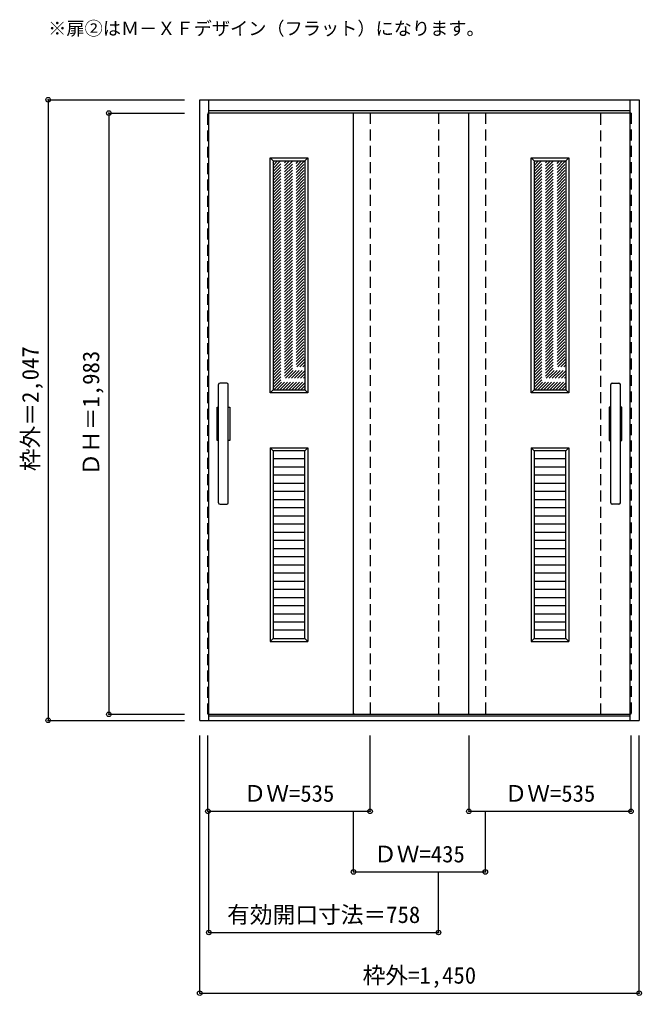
# Model space of a CAD drawing. Units: millimetres, scale not verified. Extents: x -1282 to 770, y -1951 to 1268.
import ezdxf
from ezdxf.enums import TextEntityAlignment as Align

# ---------------------------------------------------------------- set-up
doc = ezdxf.new("R2010")
doc.units = ezdxf.units.MM
doc.header["$LTSCALE"] = 30
doc.header["$PDMODE"] = 32
doc.header["$PDSIZE"] = 15
doc.linetypes.add('DASHED1', pattern=[1.8, 1.2, -0.6])
for name, color, linetype in [('0-0', 4, 'DASHED1'), ('0-1_寸法', 7, 'Continuous'), ('0-2_文字', 7, 'Continuous')]:
    doc.layers.add(name, color=color, linetype=linetype)
doc.styles.add('ＭＳ ゴシック', font='')
doc.styles.get('ＭＳ ゴシック').set_extended_font_data('MS Gothic')

msp = doc.modelspace()

# ---------------------------------------------------------------- linework, layer by layer
at = {"layer": '0-0', "color": 3, "linetype": 'Continuous'}
for p, q in [((-687.36, -1043.86), (-687.36, 1003.14)), ((-687.36, 1003.14), (762.64, 1003.14)), ((-657.36, -1043.86), (-657.36, 1003.14)), ((732.64, -1043.86), (732.64, 1003.14)), ((762.64, 1003.14), (762.64, -1043.86)), ((-657.36, 967.14), (732.64, 967.14)), ((732.64, 959.14), (-660.36, 959.14)), ((-179.86, -1023.86), (-179.86, 959.14)), ((200.64, -1023.86), (200.64, 959.14)), ((-445.36, 801.14), (-340.36, 801.14)), ((-445.36, 801.14), (-445.36, 46.14)), ((-340.36, 801.14), (-340.36, 46.14)), ((415.64, 801.14), (520.64, 801.14)), ((415.64, 801.14), (415.64, 46.14)), ((520.64, 801.14), (520.64, 46.14)), ((-598.36, 68.64), (-620.36, 68.64)), ((673.64, 68.64), (695.64, 68.64)), ((-625.36, -326.36), (-625.36, 63.64)), ((-593.36, -326.36), (-593.36, 63.64)), ((-445.36, 46.14), (-340.36, 46.14)), ((415.64, 46.14), (520.64, 46.14)), ((668.64, -326.36), (668.64, 63.64)), ((700.64, -326.36), (700.64, 63.64)), ((-630.36, -121.36), (-630.36, -11.36)), ((-630.36, -11.36), (-625.36, -11.36)), ((-593.36, -11.36), (-588.36, -11.36)), ((-588.36, -11.36), (-588.36, -121.36)), ((663.64, -11.36), (663.64, -121.36)), ((668.64, -11.36), (663.64, -11.36)), ((705.64, -11.36), (700.64, -11.36)), ((705.64, -121.36), (705.64, -11.36)), ((-625.36, -121.36), (-630.36, -121.36)), ((-588.36, -121.36), (-593.36, -121.36)), ((663.64, -121.36), (668.64, -121.36)), ((700.64, -121.36), (705.64, -121.36)), ((-445.36, -154.86), (-445.36, -773.86)), ((-340.36, -154.86), (-445.36, -154.86)), ((-340.36, -773.86), (-340.36, -154.86)), ((415.64, -154.86), (415.64, -773.86)), ((520.64, -154.86), (415.64, -154.86)), ((520.64, -773.86), (520.64, -154.86)), ((-340.36, -181.78), (-445.36, -181.78)), ((520.64, -181.78), (415.64, -181.78)), ((-340.36, -208.69), (-445.36, -208.69)), ((520.64, -208.69), (415.64, -208.69)), ((-340.36, -235.6), (-445.36, -235.6)), ((520.64, -235.6), (415.64, -235.6)), ((-340.36, -262.52), (-445.36, -262.52)), ((-340.36, -289.43), (-445.36, -289.43)), ((520.64, -262.52), (415.64, -262.52)), ((520.64, -289.43), (415.64, -289.43)), ((-340.36, -316.34), (-445.36, -316.34)), ((520.64, -316.34), (415.64, -316.34)), ((-620.36, -331.36), (-598.36, -331.36)), ((-340.36, -343.25), (-445.36, -343.25)), ((520.64, -343.25), (415.64, -343.25)), ((695.64, -331.36), (673.64, -331.36)), ((-340.36, -370.17), (-445.36, -370.17)), ((520.64, -370.17), (415.64, -370.17)), ((-340.36, -397.08), (-445.36, -397.08)), ((520.64, -397.08), (415.64, -397.08)), ((-340.36, -423.99), (-445.36, -423.99)), ((520.64, -423.99), (415.64, -423.99)), ((-340.36, -450.91), (-445.36, -450.91)), ((-340.36, -477.82), (-445.36, -477.82)), ((520.64, -450.91), (415.64, -450.91)), ((520.64, -477.82), (415.64, -477.82)), ((-340.36, -504.73), (-445.36, -504.73)), ((520.64, -504.73), (415.64, -504.73)), ((-340.36, -531.65), (-445.36, -531.65)), ((520.64, -531.65), (415.64, -531.65)), ((-340.36, -558.56), (-445.36, -558.56)), ((520.64, -558.56), (415.64, -558.56)), ((-340.36, -585.47), (-445.36, -585.47)), ((520.64, -585.47), (415.64, -585.47)), ((-340.36, -612.39), (-445.36, -612.39)), ((-340.36, -639.3), (-445.36, -639.3)), ((520.64, -612.39), (415.64, -612.39)), ((520.64, -639.3), (415.64, -639.3)), ((-340.36, -666.21), (-445.36, -666.21)), ((520.64, -666.21), (415.64, -666.21)), ((-340.36, -693.12), (-445.36, -693.12)), ((520.64, -693.12), (415.64, -693.12)), ((-340.36, -720.04), (-445.36, -720.04)), ((520.64, -720.04), (415.64, -720.04)), ((-340.36, -746.95), (-445.36, -746.95)), ((520.64, -746.95), (415.64, -746.95)), ((-445.36, -773.86), (-340.36, -773.86)), ((415.64, -773.86), (520.64, -773.86)), ((-657.36, -1023.86), (732.64, -1023.86)), ((-657.36, -1028.86), (732.64, -1028.86)), ((-687.36, -1043.86), (-657.36, -1043.86)), ((-657.36, -1043.86), (732.64, -1043.86)), ((732.64, -1043.86), (762.64, -1043.86))]:
    msp.add_line(p, q, dxfattribs=at)
at = {"layer": '0-0'}
for p, q in [((-660.36, -1023.86), (-660.36, 959.14)), ((-125.36, 959.14), (-125.36, -1023.86)), ((255.14, 959.14), (255.14, -1023.86)), ((735.64, 959.14), (732.64, 959.14)), ((735.64, 959.14), (735.64, -1023.86)), ((-445.36, 697.14), (-341.35, 801.14)), ((-445.36, 707.04), (-351.25, 801.14)), ((-445.36, 716.94), (-361.15, 801.14)), ((-445.36, 726.83), (-371.05, 801.14)), ((-445.36, 736.73), (-380.95, 801.14)), ((-445.36, 746.63), (-390.85, 801.14)), ((-445.36, 756.53), (-400.75, 801.14)), ((-445.36, 766.43), (-410.65, 801.14)), ((-445.36, 776.33), (-420.55, 801.14)), ((-445.36, 786.23), (-430.45, 801.14)), ((-445.36, 796.13), (-440.35, 801.14)), ((-445.36, 687.24), (-340.36, 792.24)), ((-445.36, 677.34), (-340.36, 782.34)), ((415.64, 697.14), (519.65, 801.14)), ((415.64, 707.04), (509.75, 801.14)), ((415.64, 716.94), (499.85, 801.14)), ((415.64, 726.83), (489.95, 801.14)), ((415.64, 736.73), (480.05, 801.14)), ((415.64, 746.63), (470.15, 801.14)), ((415.64, 756.53), (460.25, 801.14)), ((415.64, 766.43), (450.35, 801.14)), ((415.64, 776.33), (440.45, 801.14)), ((415.64, 786.23), (430.55, 801.14)), ((415.64, 796.13), (420.65, 801.14)), ((415.64, 687.24), (520.64, 792.24)), ((415.64, 677.34), (520.64, 782.34)), ((-445.36, 667.44), (-340.36, 772.44)), ((-445.36, 657.54), (-340.36, 762.54)), ((-445.36, 647.64), (-340.36, 752.64)), ((-445.36, 637.74), (-340.36, 742.74)), ((415.64, 667.44), (520.64, 772.44)), ((415.64, 657.54), (520.64, 762.54)), ((415.64, 647.64), (520.64, 752.64)), ((415.64, 637.74), (520.64, 742.74)), ((-445.36, 627.84), (-340.36, 732.84)), ((-445.36, 617.94), (-340.36, 722.94)), ((-445.36, 608.04), (-340.36, 713.04)), ((415.64, 627.84), (520.64, 732.84)), ((415.64, 617.94), (520.64, 722.94)), ((415.64, 608.04), (520.64, 713.04)), ((-445.36, 598.14), (-340.36, 703.14)), ((-445.36, 588.24), (-340.36, 693.24)), ((-445.36, 578.34), (-340.36, 683.34)), ((415.64, 598.14), (520.64, 703.14)), ((415.64, 588.24), (520.64, 693.24)), ((415.64, 578.34), (520.64, 683.34)), ((-445.36, 568.44), (-340.36, 673.44)), ((-445.36, 558.54), (-340.36, 663.54)), ((-445.36, 548.64), (-340.36, 653.64)), ((415.64, 568.44), (520.64, 673.44)), ((415.64, 558.54), (520.64, 663.54)), ((415.64, 548.64), (520.64, 653.64)), ((-445.36, 538.74), (-340.36, 643.74)), ((-445.36, 528.85), (-340.36, 633.84)), ((-445.36, 518.95), (-340.36, 623.95)), ((-445.36, 509.05), (-340.36, 614.05)), ((415.64, 538.74), (520.64, 643.74)), ((415.64, 528.85), (520.64, 633.84)), ((415.64, 518.95), (520.64, 623.95)), ((415.64, 509.05), (520.64, 614.05)), ((-445.36, 499.15), (-340.36, 604.15)), ((-445.36, 489.25), (-340.36, 594.25)), ((-445.36, 479.35), (-340.36, 584.35)), ((415.64, 499.15), (520.64, 604.15)), ((415.64, 489.25), (520.64, 594.25)), ((415.64, 479.35), (520.64, 584.35)), ((-445.36, 469.45), (-340.36, 574.45)), ((-445.36, 459.55), (-340.36, 564.55)), ((-445.36, 449.65), (-340.36, 554.65)), ((415.64, 469.45), (520.64, 574.45)), ((415.64, 459.55), (520.64, 564.55)), ((415.64, 449.65), (520.64, 554.65)), ((-445.36, 439.75), (-340.36, 544.75)), ((-445.36, 429.85), (-340.36, 534.85)), ((-445.36, 419.95), (-340.36, 524.95)), ((-445.36, 410.05), (-340.36, 515.05)), ((415.64, 439.75), (520.64, 544.75)), ((415.64, 429.85), (520.64, 534.85)), ((415.64, 419.95), (520.64, 524.95)), ((415.64, 410.05), (520.64, 515.05)), ((-445.36, 400.15), (-340.36, 505.15)), ((-445.36, 390.25), (-340.36, 495.25)), ((-445.36, 380.35), (-340.36, 485.35)), ((415.64, 400.15), (520.64, 505.15)), ((415.64, 390.25), (520.64, 495.25)), ((415.64, 380.35), (520.64, 485.35)), ((-445.36, 370.45), (-340.36, 475.45)), ((-445.36, 360.55), (-340.36, 465.55)), ((-445.36, 350.65), (-340.36, 455.65)), ((415.64, 370.45), (520.64, 475.45)), ((415.64, 360.55), (520.64, 465.55)), ((415.64, 350.65), (520.64, 455.65)), ((-445.36, 340.75), (-340.36, 445.75)), ((-445.36, 330.86), (-340.36, 435.85)), ((-445.36, 320.96), (-340.36, 425.96)), ((415.64, 340.75), (520.64, 445.75)), ((415.64, 330.86), (520.64, 435.85)), ((415.64, 320.96), (520.64, 425.96)), ((-445.36, 311.06), (-340.36, 416.06)), ((-445.36, 301.16), (-340.36, 406.16)), ((-445.36, 291.26), (-340.36, 396.26)), ((-445.36, 281.36), (-340.36, 386.36)), ((415.64, 311.06), (520.64, 416.06)), ((415.64, 301.16), (520.64, 406.16)), ((415.64, 291.26), (520.64, 396.26)), ((415.64, 281.36), (520.64, 386.36)), ((-445.36, 271.46), (-340.36, 376.46)), ((-445.36, 261.56), (-340.36, 366.56)), ((-445.36, 251.66), (-340.36, 356.66)), ((415.64, 271.46), (520.64, 376.46)), ((415.64, 261.56), (520.64, 366.56)), ((415.64, 251.66), (520.64, 356.66)), ((-445.36, 241.76), (-340.36, 346.76)), ((-445.36, 231.86), (-340.36, 336.86)), ((-445.36, 221.96), (-340.36, 326.96)), ((415.64, 241.76), (520.64, 346.76)), ((415.64, 231.86), (520.64, 336.86)), ((415.64, 221.96), (520.64, 326.96)), ((-445.36, 212.06), (-340.36, 317.06)), ((-445.36, 202.16), (-340.36, 307.16)), ((-445.36, 192.26), (-340.36, 297.26)), ((415.64, 212.06), (520.64, 317.06)), ((415.64, 202.16), (520.64, 307.16)), ((415.64, 192.26), (520.64, 297.26)), ((-445.36, 182.36), (-340.36, 287.36)), ((-445.36, 172.46), (-340.36, 277.46)), ((-445.36, 162.56), (-340.36, 267.56)), ((-445.36, 152.66), (-340.36, 257.66)), ((415.64, 182.36), (520.64, 287.36)), ((415.64, 172.46), (520.64, 277.46)), ((415.64, 162.56), (520.64, 267.56)), ((415.64, 152.66), (520.64, 257.66)), ((-445.36, 142.76), (-340.36, 247.76)), ((-445.36, 132.87), (-340.36, 237.86)), ((-445.36, 122.97), (-340.36, 227.97)), ((415.64, 142.76), (520.64, 247.76)), ((415.64, 132.87), (520.64, 237.86)), ((415.64, 122.97), (520.64, 227.97)), ((-445.36, 113.07), (-340.36, 218.07)), ((-445.36, 103.17), (-340.36, 208.17)), ((-445.36, 93.27), (-340.36, 198.27)), ((415.64, 113.07), (520.64, 218.07)), ((415.64, 103.17), (520.64, 208.17)), ((415.64, 93.27), (520.64, 198.27)), ((-445.36, 83.37), (-340.36, 188.37)), ((-445.36, 73.47), (-340.36, 178.47)), ((-445.36, 63.57), (-340.36, 168.57)), ((415.64, 83.37), (520.64, 188.37)), ((415.64, 73.47), (520.64, 178.47)), ((415.64, 63.57), (520.64, 168.57)), ((-445.36, 53.67), (-340.36, 158.67)), ((-442.99, 46.14), (-340.36, 148.77)), ((-433.09, 46.14), (-340.36, 138.87)), ((-423.19, 46.14), (-340.36, 128.97)), ((415.64, 53.67), (520.64, 158.67)), ((418.01, 46.14), (520.64, 148.77)), ((427.91, 46.14), (520.64, 138.87)), ((437.81, 46.14), (520.64, 128.97)), ((-413.29, 46.14), (-340.36, 119.07)), ((-403.39, 46.14), (-340.36, 109.17)), ((-393.49, 46.14), (-340.36, 99.27)), ((447.71, 46.14), (520.64, 119.07)), ((457.61, 46.14), (520.64, 109.17)), ((467.51, 46.14), (520.64, 99.27)), ((-383.59, 46.14), (-340.36, 89.37)), ((-373.69, 46.14), (-340.36, 79.47)), ((-363.79, 46.14), (-340.36, 69.57)), ((477.41, 46.14), (520.64, 89.37)), ((487.31, 46.14), (520.64, 79.47)), ((497.21, 46.14), (520.64, 69.57)), ((-353.89, 46.14), (-340.36, 59.67)), ((-343.99, 46.14), (-340.36, 49.77)), ((507.11, 46.14), (520.64, 59.67)), ((517.01, 46.14), (520.64, 49.77)), ((-657.36, -1023.86), (-660.36, -1023.86)), ((-176.86, -1023.86), (-179.86, -1023.86)), ((735.64, -1023.86), (732.64, -1023.86))]:
    msp.add_line(p, q, dxfattribs=at)
at = {"layer": '0-0', "color": 7, "linetype": 'Continuous'}
for p, q in [((-455.36, 811.14), (-445.36, 801.14)), ((-455.36, 811.14), (-330.36, 811.14)), ((-330.36, 811.14), (-340.36, 801.14)), ((-330.36, 811.14), (-330.36, 36.14)), ((405.64, 811.14), (415.64, 801.14)), ((405.64, 811.14), (530.64, 811.14)), ((530.64, 811.14), (520.64, 801.14)), ((530.64, 811.14), (530.64, 36.14)), ((-445.36, 46.14), (-455.36, 36.14)), ((-340.36, 46.14), (-330.36, 36.14)), ((415.64, 46.14), (405.64, 36.14)), ((520.64, 46.14), (530.64, 36.14)), ((-455.36, -144.86), (-455.36, -783.86)), ((-455.36, -144.86), (-445.36, -154.86)), ((-455.36, -144.86), (-330.36, -144.86)), ((-330.36, -144.86), (-340.36, -154.86)), ((-330.36, -144.86), (-330.36, -783.86)), ((405.64, -144.86), (405.64, -783.86)), ((405.64, -144.86), (415.64, -154.86)), ((405.64, -144.86), (530.64, -144.86)), ((530.64, -144.86), (520.64, -154.86)), ((530.64, -144.86), (530.64, -783.86)), ((-445.36, -773.86), (-455.36, -783.86)), ((-455.36, -783.86), (-330.36, -783.86)), ((-340.36, -773.86), (-330.36, -783.86)), ((415.64, -773.86), (405.64, -783.86)), ((405.64, -783.86), (530.64, -783.86)), ((520.64, -773.86), (530.64, -783.86))]:
    msp.add_line(p, q, dxfattribs=at)
at = {"layer": '0-0', "color": 3}
msp.add_lwpolyline([(100.64, 959.14), (100.64, -1023.86), (635.64, -1023.86), (635.64, 959.14)], close=True, dxfattribs=at)
at = {"layer": '0-0', "color": 7, "linetype": 'Continuous'}
for points in [[(-330.36, 36.14), (-455.36, 36.14), (-455.36, 811.14)], [(530.64, 36.14), (405.64, 36.14), (405.64, 811.14)]]:
    msp.add_lwpolyline(points, dxfattribs=at)
at = {"layer": '0-0', "color": 3, "linetype": 'Continuous'}
for centre, start, end in [((-620.36, 63.64), 90, 180), ((-598.36, 63.64), 0, 90), ((673.64, 63.64), 90, 180), ((695.64, 63.64), 0, 90), ((-620.36, -326.36), 180, 270), ((-598.36, -326.36), 270, 0), ((673.64, -326.36), 180, 270), ((695.64, -326.36), 270, 0)]:
    msp.add_arc(centre, 5, start, end, dxfattribs=at)
at = {"layer": '0-1_寸法', "color": 4}
for p, q in [((-1187.36, 1003.14), (-1187.36, -1043.86)), ((-1187.36, 1003.14), (-737.36, 1003.14)), ((-987.36, 959.14), (-987.36, -1023.86)), ((-987.36, 959.14), (-737.36, 959.14)), ((-987.36, -1023.86), (-737.36, -1023.86)), ((-1187.36, -1043.86), (-737.36, -1043.86)), ((-687.36, -1943.86), (-687.36, -1093.86)), ((-660.36, -1343.86), (-660.36, -1093.86)), ((200.64, -1093.86), (200.64, -1343.86)), ((735.64, -1343.86), (735.64, -1093.86)), ((-657.36, -1743.86), (-657.36, -1343.86)), ((-179.86, -1543.86), (-179.86, -1343.86)), ((200.64, -1343.86), (735.64, -1343.86)), ((255.14, -1543.86), (255.14, -1343.86)), ((-179.86, -1543.86), (255.14, -1543.86)), ((100.64, -1743.86), (100.64, -1543.86)), ((-657.36, -1743.86), (100.64, -1743.86))]:
    msp.add_line(p, q, dxfattribs=at)
for points in [[(-687.36, -1943.86), (762.64, -1943.86), (762.64, -1093.86)], [(-660.36, -1343.86), (-125.36, -1343.86), (-125.36, -1093.86)]]:
    msp.add_lwpolyline(points, dxfattribs=at)
at = {"layer": '0-1_寸法'}
for p in [(-1187.36, 1003.14), (-987.36, 959.14), (-987.36, -1023.86), (-1187.36, -1043.86), (-660.36, -1343.86), (-125.36, -1343.86), (200.64, -1343.86), (735.64, -1343.86), (-179.86, -1543.86), (255.14, -1543.86), (-657.36, -1743.86), (100.64, -1743.86), (-687.36, -1943.86), (762.64, -1943.86)]:
    msp.add_point(p, dxfattribs=at)

# ---------------------------------------------------------------- texts
at = {"layer": '0-1_寸法', "style": 'ＭＳ ゴシック'}
for s, p in [('枠外＝2,047', (-1202.36, -222.11)), ('ＤＨ＝1,983', (-1002.36, -237.11))]:
    msp.add_text(s, height=54.99, rotation=90, dxfattribs=at).set_placement(p, align=Align.BOTTOM_LEFT)
for s, p in [('ＤＷ=535', (-542.86, -1328.86)), ('ＤＷ=535', (318.14, -1328.86)), ('ＤＷ=435', (-112.36, -1528.86)), ('有効開口寸法＝758', (-597.11, -1728.86)), ('枠外=1,450', (-149.86, -1928.86))]:
    msp.add_text(s, height=54.99, dxfattribs=at).set_placement(p, align=Align.BOTTOM_LEFT)
at = {"layer": '0-2_文字', "style": 'ＭＳ ゴシック'}
msp.add_text('※扉②はＭ－ＸＦデザイン（フラット）になります。', height=43.99, dxfattribs=at).set_placement((-1187.36, 1203.14), align=Align.BOTTOM_LEFT)

doc.saveas('drawing.dxf')
